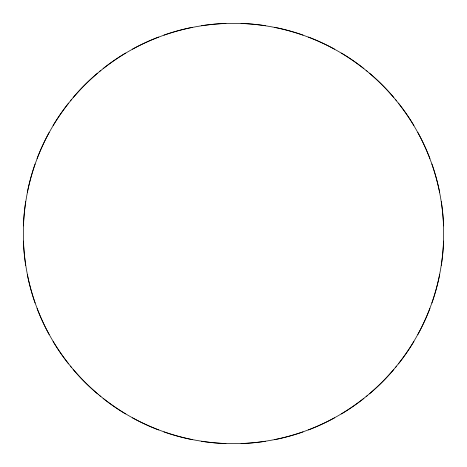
<?xml version="1.0" encoding="UTF-8"?>
<svg xmlns="http://www.w3.org/2000/svg" width="467" height="467" viewBox="0 0 467 467"><rect width="100%" height="100%" fill="white"/><g stroke="black" fill="none" stroke-linecap="round" stroke-linejoin="round"><path stroke-width="0.7" d="M443.597 241.071A210.232 210.232 0 0 1 441.303 265.384M439.675 274.614A210.232 210.232 0 0 1 431.905 303.025M429.92 308.448A210.232 210.232 0 0 1 417.866 334.53M413.925 341.418A210.232 210.232 0 0 1 398.421 363.886M396.617 366.134A210.232 210.232 0 0 1 395.701 367.249M393.85 369.461A210.232 210.232 0 0 1 369.461 393.85M367.249 395.701A210.232 210.232 0 0 1 366.134 396.617M363.886 398.421A210.232 210.232 0 0 1 341.418 413.925M334.53 417.866A210.232 210.232 0 0 1 308.448 429.92M303.025 431.905A210.232 210.232 0 0 1 274.614 439.675M265.384 441.303A210.232 210.232 0 0 1 241.071 443.597M225.929 443.597A210.232 210.232 0 0 1 201.616 441.303M192.386 439.675A210.232 210.232 0 0 1 163.975 431.905M158.552 429.92A210.232 210.232 0 0 1 132.47 417.866M125.582 413.925A210.232 210.232 0 0 1 103.114 398.421M100.866 396.617A210.232 210.232 0 0 1 99.751 395.701M97.539 393.85A210.232 210.232 0 0 1 73.15 369.461M71.299 367.249A210.232 210.232 0 0 1 70.383 366.134M68.579 363.886A210.232 210.232 0 0 1 53.075 341.418M49.134 334.53A210.232 210.232 0 0 1 37.08 308.448M35.095 303.025A210.232 210.232 0 0 1 27.325 274.614M25.697 265.384A210.232 210.232 0 0 1 23.403 241.071M23.403 225.929A210.232 210.232 0 0 1 25.697 201.616M27.325 192.386A210.232 210.232 0 0 1 35.095 163.975M37.08 158.552A210.232 210.232 0 0 1 49.134 132.47M53.075 125.582A210.232 210.232 0 0 1 68.579 103.114M70.383 100.866A210.232 210.232 0 0 1 71.299 99.751M73.15 97.539A210.232 210.232 0 0 1 97.539 73.15M99.751 71.299A210.232 210.232 0 0 1 100.866 70.383M103.114 68.579A210.232 210.232 0 0 1 125.582 53.075M132.47 49.134A210.232 210.232 0 0 1 158.552 37.08M163.975 35.095A210.232 210.232 0 0 1 192.386 27.325M201.616 25.697A210.232 210.232 0 0 1 225.929 23.403M241.071 23.403A210.232 210.232 0 0 1 265.384 25.697M274.614 27.325A210.232 210.232 0 0 1 303.025 35.095M308.448 37.08A210.232 210.232 0 0 1 334.53 49.134M341.418 53.075A210.232 210.232 0 0 1 363.886 68.579M366.134 70.383A210.232 210.232 0 0 1 367.249 71.299M369.461 73.15A210.232 210.232 0 0 1 393.85 97.539M395.701 99.751A210.232 210.232 0 0 1 396.617 100.866M398.421 103.114A210.232 210.232 0 0 1 413.925 125.582M417.866 132.47A210.232 210.232 0 0 1 429.92 158.552M431.905 163.975A210.232 210.232 0 0 1 439.675 192.386M441.303 201.616A210.232 210.232 0 0 1 443.597 225.929M98.42 394.487A210.15 210.15 0 0 0 440.457 269.99A210.15 210.15 0 0 0 161.623 36.023A210.15 210.15 0 0 0 98.42 394.487"/></g></svg>
